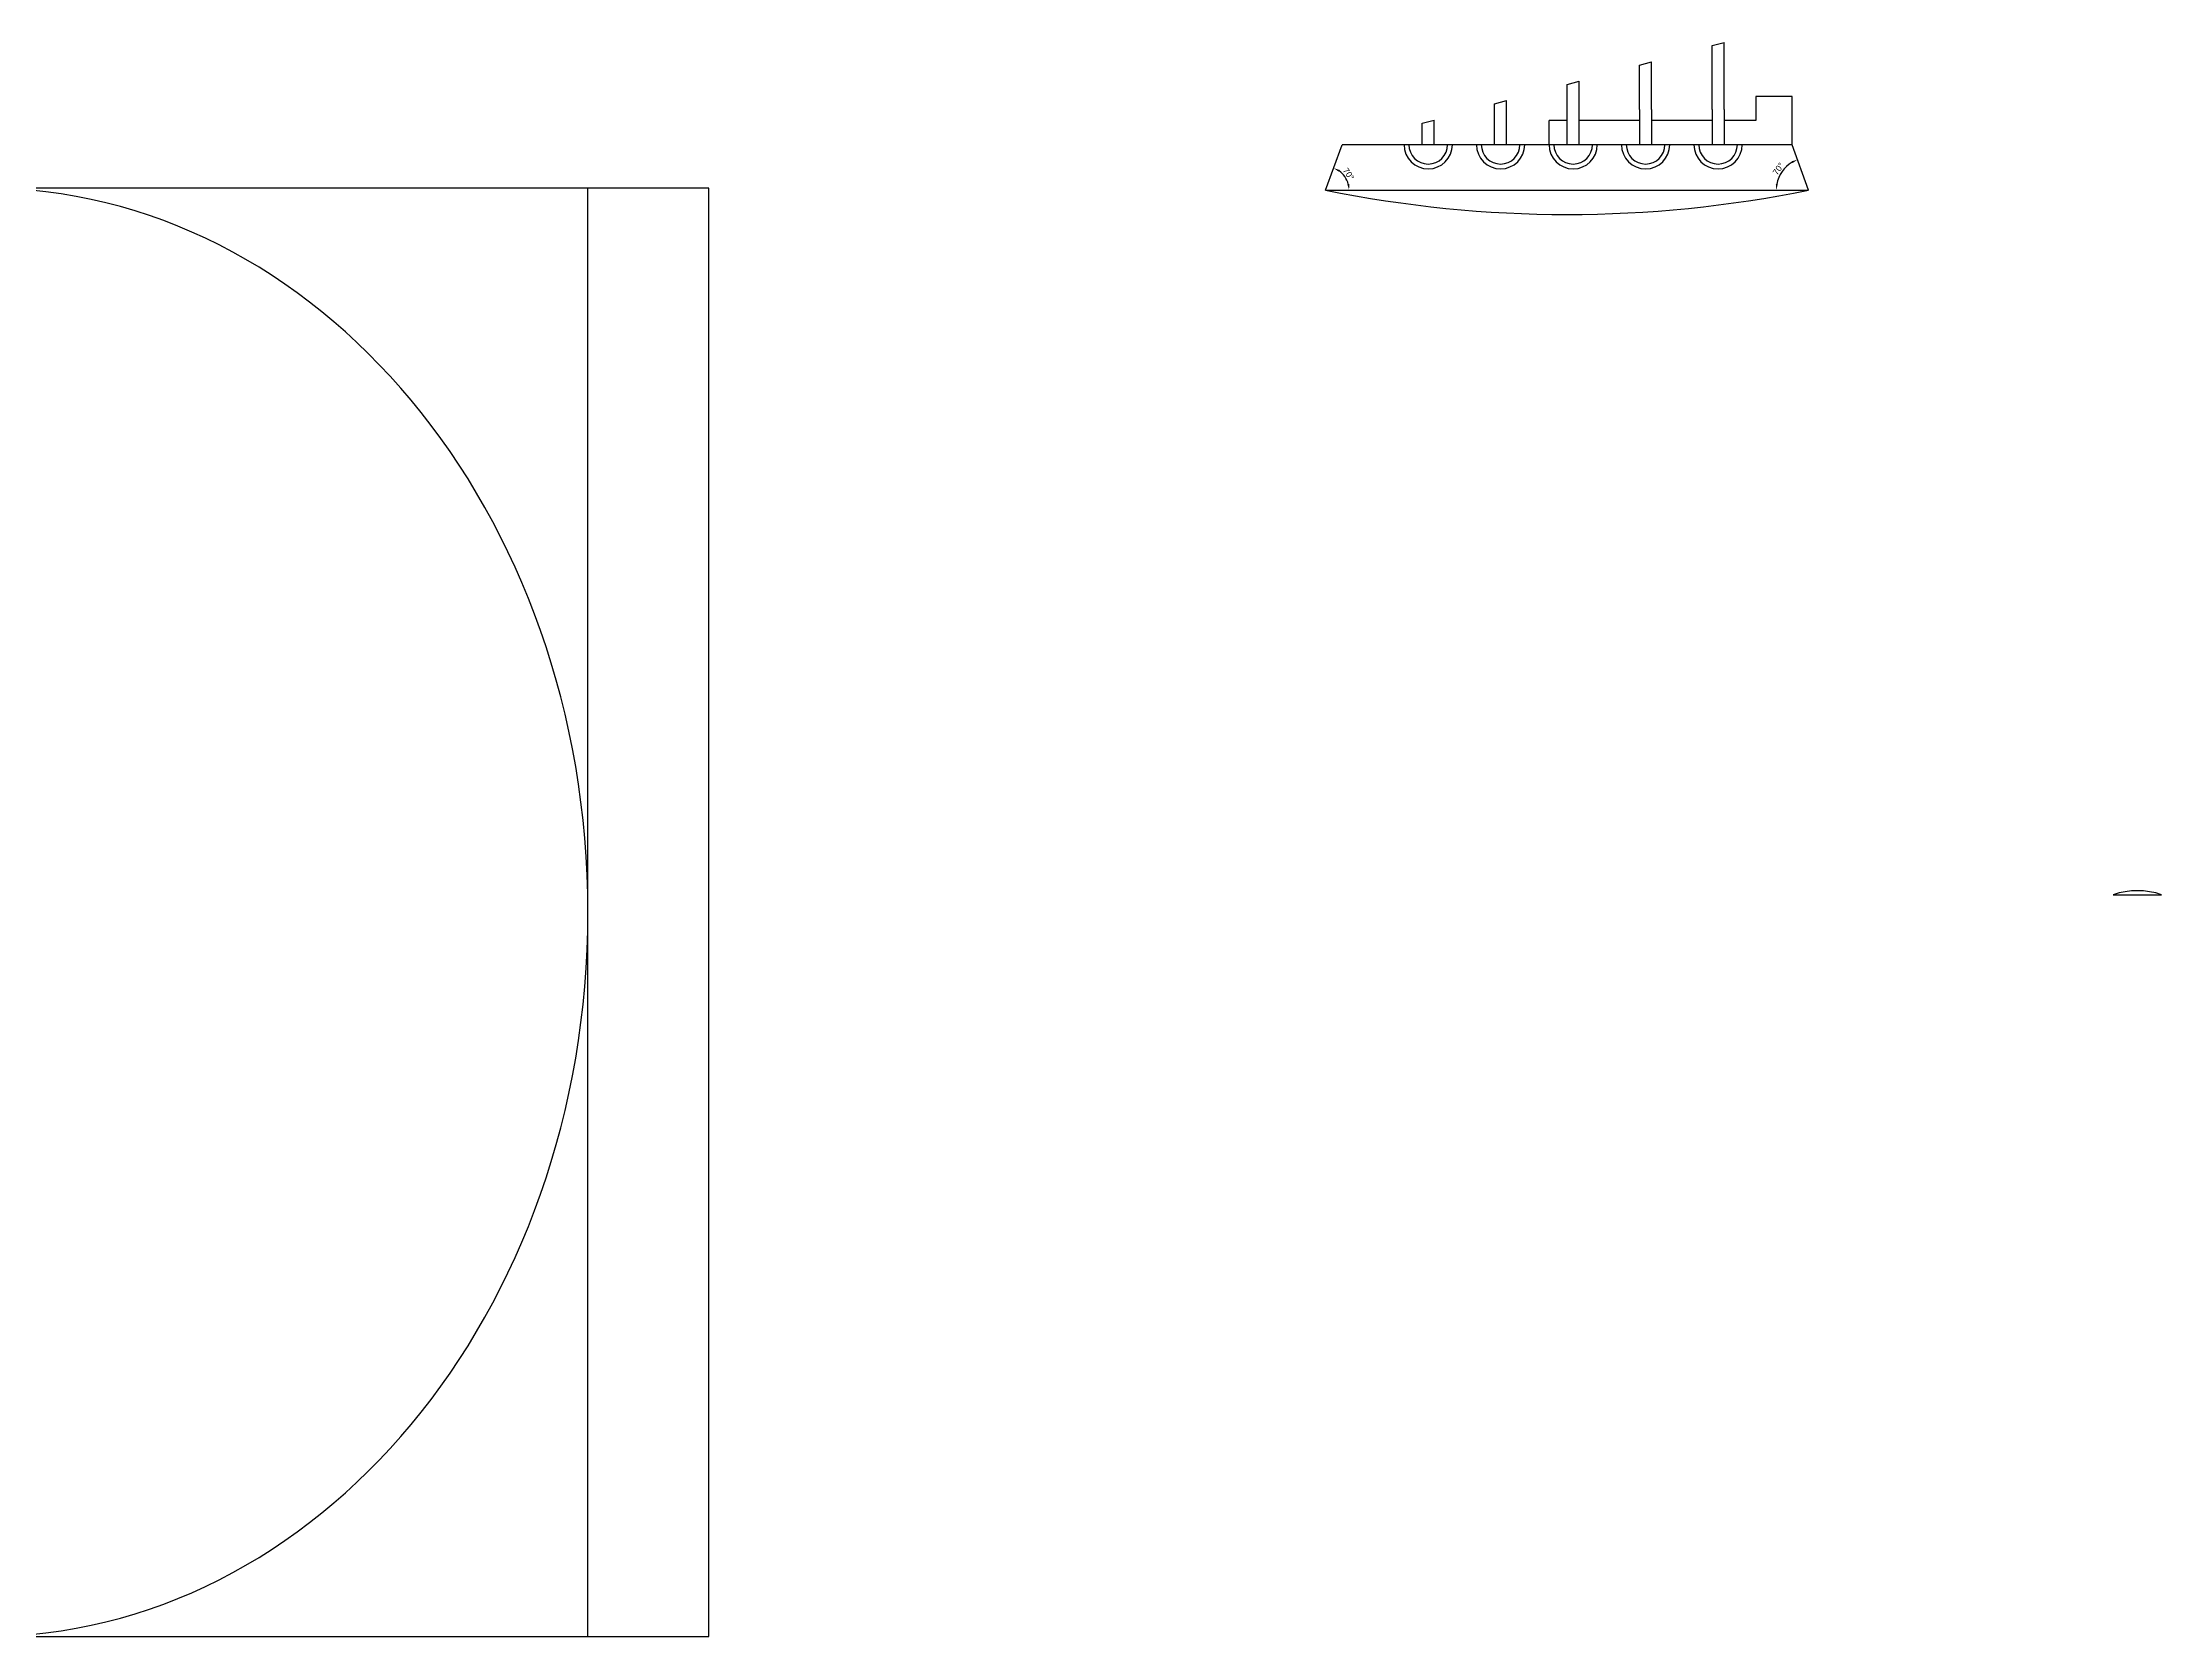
# Model space of a CAD drawing. Header units: millimetres. Extents: x 1662 to 4069, y 1909 to 4526.
# Drawn here: x 3192 to 4069, y 2009 to 2669 of the extents above; entities that cross this region are included whole.
import ezdxf

# ---------------------------------------------------------------- set-up
doc = ezdxf.new("R2010")
doc.units = ezdxf.units.MM
doc.styles.get("Standard").update_dxf_attribs({"font": 'arial.ttf'})
doc.dimstyles.new('ISO-25', dxfattribs={"dimtxt": 2.5, "dimasz": 2.5, "dimexe": 1.25, "dimexo": 0.625, "dimtad": 1, "dimtxsty": 'Standard', "dimcen": 2.5, "dimadec": 0, "dimazin": 0, "dimtfac": 1, "dimtmove": 0, "dimatfit": 3, "dimfxl": 1, "dimarcsym": 0})

# ---------------------------------------------------------------- blocks, each defined once
blk = doc.blocks.new('*D6')
at = {"color": 0, "lineweight": -2, "transparency": 16777216}
blk.add_arc((3722.96, 2608.21), 9.71, 14.79349, 55.20651, dxfattribs=at)
at = {"color": 0, "transparency": 16777216}
for points in [[(3728.31, 2615.81), (3728.69, 2616.55), (3726.28, 2617.33)], [(3732.76, 2610.74), (3731.94, 2610.64), (3732.67, 2608.21)]]:
    blk.add_solid(points, dxfattribs=at)
at = {"layer": 'Defpoints', "color": 0, "transparency": 16777216}
for p in [(3729.8, 2627), (3722.96, 2608.21), (3722.96, 2608.21), (3731.88, 2612.06), (3922.96, 2608.21)]:
    blk.add_point(p, dxfattribs=at)
at = {"color": 0, "transparency": 16777216, "insert": (3732.47, 2614.87), "char_height": 2.5, "attachment_point": 5, "rotation": 305}
blk.add_mtext('70°', dxfattribs=at)
blk = doc.blocks.new('*D7')
at = {"color": 0, "lineweight": -2, "transparency": 16777216}
blk.add_arc((3922.96, 2608.21), 13.41, 120.69718, 169.30282, dxfattribs=at)
at = {"color": 0, "transparency": 16777216}
for points in [[(3915.94, 2620.12), (3916.29, 2619.36), (3918.38, 2620.81)], [(3910.2, 2610.66), (3909.37, 2610.74), (3909.55, 2608.21)]]:
    blk.add_solid(points, dxfattribs=at)
at = {"layer": 'Defpoints', "color": 0, "transparency": 16777216}
for p in [(3916.12, 2627), (3913.76, 2617.96), (3722.96, 2608.21), (3922.96, 2608.21), (3922.96, 2608.21)]:
    blk.add_point(p, dxfattribs=at)
at = {"color": 0, "transparency": 16777216, "insert": (3910.42, 2616.99), "char_height": 2.5, "attachment_point": 5, "rotation": 55}
blk.add_mtext('70°', dxfattribs=at)

msp = doc.modelspace()

# ---------------------------------------------------------------- linework, layer by layer
for p, q in [((3882.962, 2668.043), (3887.962, 2669.383)), ((3882.962, 2641.559), (3882.962, 2668.043)), ((3887.962, 2641.559), (3887.962, 2669.383)), ((3852.962, 2660.004), (3857.962, 2661.344)), ((3852.962, 2641.559), (3852.962, 2660.004)), ((3857.962, 2641.559), (3857.962, 2661.344)), ((3822.962, 2651.966), (3827.962, 2653.306)), ((3822.962, 2627.004), (3822.962, 2651.966)), ((3827.962, 2627.004), (3827.962, 2653.306)), ((3792.909, 2643.913), (3797.909, 2645.253)), ((3792.909, 2627.004), (3792.909, 2643.913)), ((3792.909, 2641.559), (3792.962, 2641.559)), ((3797.909, 2644.458), (3797.909, 2645.253)), ((3797.909, 2627.004), (3797.909, 2644.458)), ((3852.962, 2641.559), (3852.962, 2627.004)), ((3857.962, 2641.559), (3857.962, 2627.004)), ((3882.962, 2641.559), (3882.962, 2627.004)), ((3887.962, 2641.559), (3887.962, 2627.004)), ((3916.121, 2647.004), (3901.121, 2647.004)), ((3901.121, 2647.004), (3901.121, 2637.004)), ((3916.121, 2627.004), (3916.121, 2647.004)), ((3762.935, 2635.882), (3767.935, 2637.222)), ((3762.935, 2627.004), (3762.935, 2635.882)), ((3767.935, 2635.882), (3767.935, 2637.222)), ((3767.935, 2627.004), (3767.935, 2635.882)), ((3822.962, 2637.004), (3815.462, 2637.004)), ((3815.462, 2627.004), (3815.462, 2637.004)), ((3852.962, 2637.004), (3827.962, 2637.004)), ((3882.962, 2637.004), (3857.962, 2637.004)), ((3901.121, 2637.004), (3887.962, 2637.004)), ((3722.962, 2608.21), (3729.802, 2627.004)), ((3916.121, 2627.004), (3729.802, 2627.004)), ((3922.962, 2608.21), (3916.121, 2627.004)), ((3467.473, 2609.04), (3167.473, 2609.04)), ((3417.473, 2009.04), (3417.473, 2609.04)), ((3467.473, 2009.04), (3467.473, 2609.04)), ((3722.962, 2608.21), (3922.962, 2608.21)), ((4049.141, 2316.349), (4069.141, 2316.349)), ((1967.473, 2009.04), (3467.473, 2009.04))]:
    msp.add_line(p, q)
for centre, radius, start, end in [((3765.435, 2627.004), 10, 180, 0), ((3765.435, 2627.004), 8, 180, 0), ((3795.409, 2627.004), 10, 180, 0), ((3795.409, 2627.004), 8, 180, 0), ((3825.462, 2627.004), 10, 180, 0), ((3825.462, 2627.004), 8, 180, 0), ((3855.462, 2627.004), 10, 180, 0), ((3855.462, 2627.004), 8, 180, 0), ((3885.462, 2627.004), 10, 180, 0), ((3885.462, 2627.004), 8, 180, 0), ((3822.962, 3098.108), 500, 258.463041, 281.536959), ((4059.141, 2287.117), 30.895, 71.114801, 108.885199)]:
    msp.add_arc(centre, radius, start, end)
msp.add_ellipse((3167.473, 2309.04), major_axis=(0, 300), ratio=0.8333333, start_param=3.1415927, end_param=6.2831853)

# ---------------------------------------------------------------- dimensions: what is measured, and where the dimension line sits
for base, line2, picture, middle in [((3731.877, 2612.056), ((3722.962, 2608.21), (3729.802, 2627.004)), '*D6', (3732.473, 2614.87)), ((3913.759, 2617.964), ((3922.962, 2608.21), (3916.121, 2627.004)), '*D7', (3910.42, 2616.992))]:
    dim = msp.add_angular_dim_2l(base=base, line1=((3722.962, 2608.21), (3922.962, 2608.21)), line2=line2, dimstyle='ISO-25')
    dim.commit()
    dim.dimension.update_dxf_attribs({"geometry": picture, "text_midpoint": middle})

doc.saveas('drawing.dxf')
